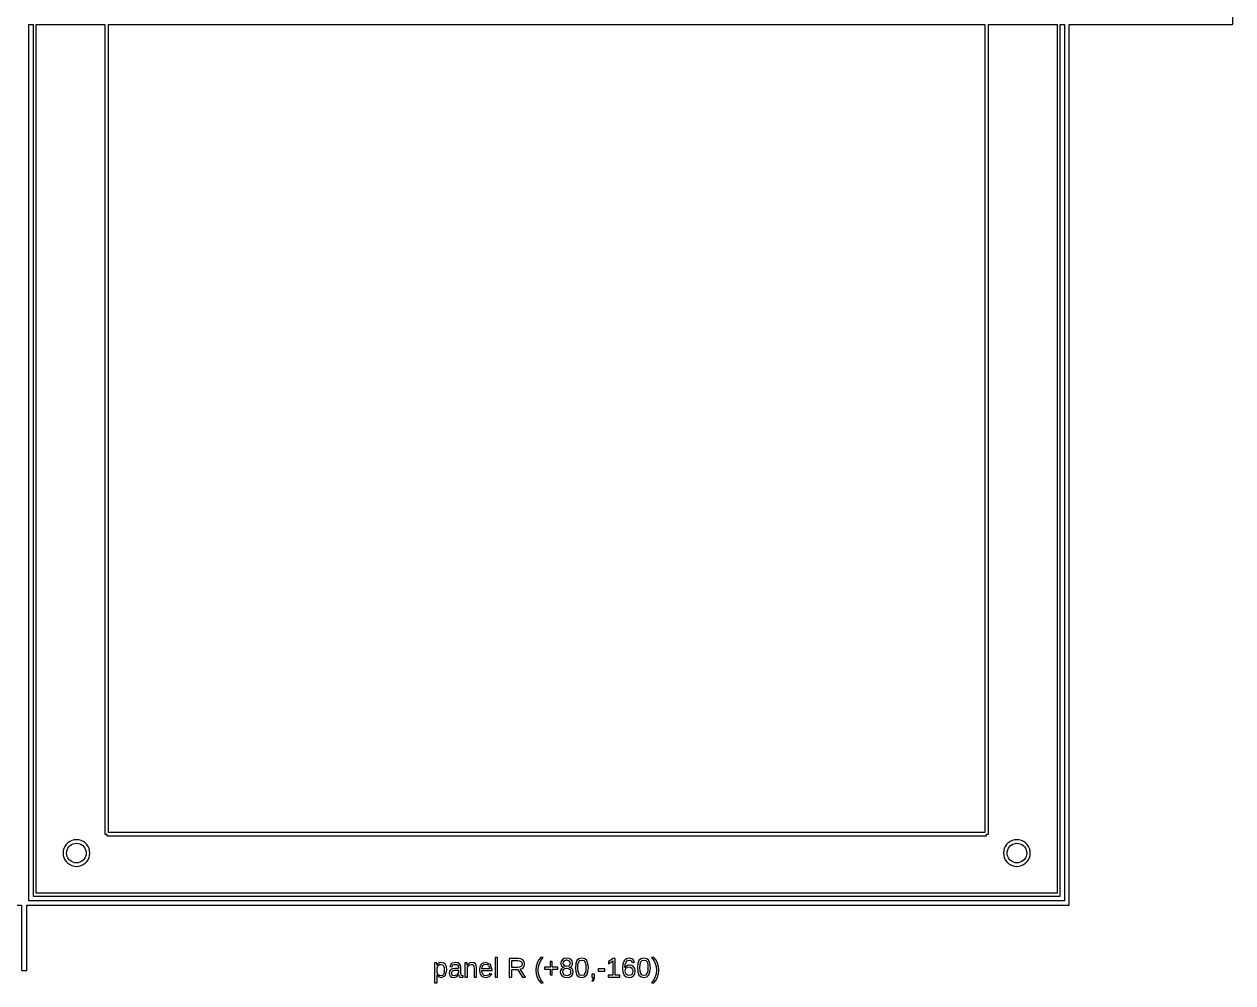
# Model space of a CAD drawing. Extents: x -185 to 185, y -332 to 185.
# Drawn here: x 0 to 185.1, y -331.9 to -185 of the extents above; entities that cross this region are included whole.
import ezdxf

# ---------------------------------------------------------------- set-up
doc = ezdxf.new("R2010")
doc.units = 0
doc.layers.get('0').update_dxf_attribs({"linetype": 'CONTINUOUS'})

msp = doc.modelspace()

# ---------------------------------------------------------------- linework, layer by layer
for points in [[(0.425, -320), (160, -320), (160, -185.06), (185, -185.06), (185, -185), (185.06, -185), (185.06, 185), (185, 185), (185, 185.06), (-185, 185.06), (-185, 185), (-185.06, 185), (-185.06, -185), (-185, -185), (-185, -185.06), (-160, -185.06), (-160, -320), (-0.425, -320), (-0.425, -330), (0.425, -330)], [(0.7, -185.06), (1.39766, -185.06), (1.39766, -318.606), (158.602, -318.606), (158.602, -185.06), (159.3, -185.06), (159.3, -319.3), (0.7, -319.3)], [(1.84766, -185.06), (12.375, -185.06), (12.375, -309.105), (12.65, -309.105), (12.65, -309.38), (147.35, -309.38), (147.35, -309.105), (147.625, -309.105), (147.625, -185.06), (158.152, -185.06), (158.152, -318.156), (1.84766, -318.156)], [(12.925, -185.06), (147.075, -185.06), (147.075, -308.83), (12.925, -308.83)], [(8.35598, -314.019), (8.70114, -313.926), (9.025, -313.775), (9.31771, -313.57), (9.57039, -313.318), (9.77535, -313.025), (9.92637, -312.701), (10.0189, -312.356), (10.05, -312), (10.0189, -311.644), (9.92637, -311.299), (9.77535, -310.975), (9.57039, -310.682), (9.31771, -310.43), (9.025, -310.225), (8.70114, -310.074), (8.35598, -309.981), (8, -309.95), (7.64402, -309.981), (7.29886, -310.074), (6.975, -310.225), (6.68229, -310.43), (6.42961, -310.682), (6.22465, -310.975), (6.07363, -311.299), (5.98114, -311.644), (5.95, -312), (5.98114, -312.356), (6.07363, -312.701), (6.22465, -313.025), (6.42961, -313.318), (6.68229, -313.57), (6.975, -313.775), (7.29886, -313.926), (7.64402, -314.019), (8, -314.05)], [(7.73953, -313.477), (7.48697, -313.41), (7.25, -313.299), (7.03582, -313.149), (6.85093, -312.964), (6.70096, -312.75), (6.59046, -312.513), (6.52279, -312.26), (6.5, -312), (6.52279, -311.74), (6.59046, -311.487), (6.70096, -311.25), (6.85093, -311.036), (7.03582, -310.851), (7.25, -310.701), (7.48697, -310.59), (7.73953, -310.523), (8, -310.5), (8.26047, -310.523), (8.51303, -310.59), (8.75, -310.701), (8.96418, -310.851), (9.14907, -311.036), (9.29904, -311.25), (9.40954, -311.487), (9.47721, -311.74), (9.5, -312), (9.47721, -312.26), (9.40954, -312.513), (9.29904, -312.75), (9.14907, -312.964), (8.96418, -313.149), (8.75, -313.299), (8.51303, -313.41), (8.26047, -313.477), (8, -313.5)], [(152.356, -314.019), (152.701, -313.926), (153.025, -313.775), (153.318, -313.57), (153.57, -313.318), (153.775, -313.025), (153.926, -312.701), (154.019, -312.356), (154.05, -312), (154.019, -311.644), (153.926, -311.299), (153.775, -310.975), (153.57, -310.682), (153.318, -310.43), (153.025, -310.225), (152.701, -310.074), (152.356, -309.981), (152, -309.95), (151.644, -309.981), (151.299, -310.074), (150.975, -310.225), (150.682, -310.43), (150.43, -310.682), (150.225, -310.975), (150.074, -311.299), (149.981, -311.644), (149.95, -312), (149.981, -312.356), (150.074, -312.701), (150.225, -313.025), (150.43, -313.318), (150.682, -313.57), (150.975, -313.775), (151.299, -313.926), (151.644, -314.019), (152, -314.05)], [(151.74, -313.477), (151.487, -313.41), (151.25, -313.299), (151.036, -313.149), (150.851, -312.964), (150.701, -312.75), (150.59, -312.513), (150.523, -312.26), (150.5, -312), (150.523, -311.74), (150.59, -311.487), (150.701, -311.25), (150.851, -311.036), (151.036, -310.851), (151.25, -310.701), (151.487, -310.59), (151.74, -310.523), (152, -310.5), (152.26, -310.523), (152.513, -310.59), (152.75, -310.701), (152.964, -310.851), (153.149, -311.036), (153.299, -311.25), (153.41, -311.487), (153.477, -311.74), (153.5, -312), (153.477, -312.26), (153.41, -312.513), (153.299, -312.75), (153.149, -312.964), (152.964, -313.149), (152.75, -313.299), (152.513, -313.41), (152.26, -313.477), (152, -313.5)], [(63.2174, -331.024), (63.2153, -330.773), (63.2092, -330.678), (63.2194, -330.678), (63.4778, -330.965), (63.9029, -331.061), (64.5102, -330.773), (64.7126, -329.909), (64.6623, -329.403), (64.5112, -329.053), (64.2585, -328.848), (63.9029, -328.78), (63.6659, -328.804), (63.4798, -328.875), (63.3348, -328.997), (63.2214, -329.173), (63.2133, -329.173), (63.212, -329.118), (63.2082, -329.031), (63.2034, -328.94), (63.1991, -328.877), (63.1955, -328.838), (63.193, -328.819), (62.839, -328.819), (62.8481, -328.986), (62.8512, -329.269), (62.8512, -331.885), (63.2174, -331.885)], [(63.5373, -330.739), (63.3557, -330.585), (63.2519, -330.322), (63.2174, -329.946), (63.2334, -329.664), (63.2814, -329.44), (63.3603, -329.272), (63.4686, -329.155), (63.6153, -329.086), (63.8094, -329.063), (64.0433, -329.112), (64.204, -329.26), (64.2971, -329.523), (64.3281, -329.918), (64.2969, -330.322), (64.203, -330.59), (64.041, -330.74), (63.8053, -330.79)], [(65.9764, -331.035), (66.1826, -330.956), (66.3573, -330.814), (66.5091, -330.599), (66.5213, -330.599), (66.5536, -330.797), (66.6261, -330.934), (66.7464, -331.014), (66.9221, -331.041), (67.065, -331.032), (67.2049, -331.008), (67.2049, -330.78), (67.1413, -330.791), (67.0849, -330.794), (66.9842, -330.774), (66.9221, -330.712), (66.89, -330.609), (66.8794, -330.467), (66.8794, -329.519), (66.827, -329.201), (66.6698, -328.969), (66.4089, -328.826), (66.0453, -328.778), (65.4299, -328.927), (65.1624, -329.372), (65.5448, -329.407), (65.5896, -329.249), (65.6791, -329.14), (65.8246, -329.078), (66.0371, -329.057), (66.2487, -329.086), (66.3952, -329.173), (66.4807, -329.327), (66.5091, -329.557), (66.5091, -329.677), (66.0148, -329.686), (65.5832, -329.741), (65.2895, -329.881), (65.1209, -330.104), (65.0647, -330.406), (65.1064, -330.678), (65.2315, -330.886), (65.4395, -331.017), (65.7299, -331.061)], [(67.8601, -329.745), (67.8982, -329.458), (68.0127, -329.242), (68.1932, -329.106), (68.4297, -329.061), (68.5889, -329.074), (68.7043, -329.114), (68.7852, -329.184), (68.8406, -329.287), (68.8727, -329.431), (68.8834, -329.625), (68.8834, -331.02), (69.2516, -331.02), (69.2516, -329.553), (69.2096, -329.197), (69.0837, -328.958), (68.8673, -328.823), (68.5538, -328.778), (68.3277, -328.802), (68.1418, -328.873), (67.986, -329.001), (67.8499, -329.195), (67.8438, -329.195), (67.84, -329.06), (67.8367, -328.977), (67.8339, -328.922), (67.8316, -328.874), (67.8296, -328.838), (67.8275, -328.819), (67.4817, -328.819), (67.4908, -328.979), (67.4939, -329.289), (67.4939, -331.02), (67.8601, -331.02)], [(71.2724, -330.931), (71.5953, -330.54), (71.2739, -330.449), (71.1999, -330.582), (71.0796, -330.691), (70.9126, -330.762), (70.6982, -330.786), (70.4332, -330.735), (70.2404, -330.581), (70.1229, -330.332), (70.0838, -329.997), (71.6543, -329.997), (71.6543, -329.948), (71.4117, -329.071), (70.6839, -328.778), (70.2646, -328.851), (69.9546, -329.069), (69.7631, -329.424), (69.6993, -329.905), (69.7631, -330.408), (69.9546, -330.77), (70.2682, -330.988), (70.6982, -331.061)], [(70.1359, -329.438), (70.2557, -329.227), (70.439, -329.093), (70.6778, -329.049), (70.9204, -329.089), (71.0989, -329.209), (71.2164, -329.415), (71.2759, -329.716), (70.0879, -329.716)], [(72.4865, -328.001), (72.1203, -328.001), (72.1203, -331.02), (72.4865, -331.02)], [(74.6533, -329.83), (75.5464, -329.83), (76.291, -331.02), (76.7385, -331.02), (75.9248, -329.785), (76.217, -329.688), (76.4384, -329.511), (76.5781, -329.268), (76.6246, -328.974), (76.5587, -328.63), (76.3611, -328.37), (76.0425, -328.208), (75.6135, -328.154), (74.2647, -328.154), (74.2647, -331.02), (74.6533, -331.02)], [(74.6533, -328.465), (75.5749, -328.465), (75.8569, -328.498), (76.0641, -328.596), (76.1915, -328.757), (76.234, -328.978), (76.192, -329.207), (76.0661, -329.379), (75.8635, -329.487), (75.5911, -329.523), (74.6533, -329.523)], [(79.1203, -331.442), (78.8922, -330.979), (78.7602, -330.483), (78.7162, -329.942), (78.7607, -329.399), (78.8942, -328.9), (79.1228, -328.438), (79.4526, -328.001), (79.0987, -328.001), (78.7658, -328.428), (78.5321, -328.882), (78.394, -329.38), (78.348, -329.938), (78.348, -329.946), (78.3937, -330.501), (78.5311, -330.999), (78.7645, -331.454), (79.0987, -331.883), (79.4526, -331.883)], [(80.8422, -329.783), (81.7048, -329.783), (81.7048, -329.486), (80.8422, -329.486), (80.8422, -328.616), (80.5432, -328.616), (80.5432, -329.486), (79.6806, -329.486), (79.6806, -329.783), (80.5432, -329.783), (80.5432, -330.654), (80.8422, -330.654)], [(83.4871, -331.005), (83.7942, -330.839), (83.9834, -330.574), (84.0465, -330.221), (84.0084, -329.962), (83.8939, -329.75), (83.7108, -329.597), (83.4667, -329.517), (83.4667, -329.509), (83.6778, -329.428), (83.839, -329.279), (83.9412, -329.08), (83.9753, -328.849), (83.914, -328.545), (83.7302, -328.31), (83.4405, -328.161), (83.0619, -328.111), (82.6908, -328.162), (82.4037, -328.314), (82.2199, -328.549), (82.1586, -328.845), (82.1924, -329.076), (82.2939, -329.275), (82.4538, -329.426), (82.6631, -329.513), (82.6631, -329.521), (82.4353, -329.599), (82.2522, -329.753), (82.1316, -329.966), (82.0915, -330.225), (82.1563, -330.58), (82.3508, -330.843), (82.6603, -331.006), (83.07, -331.061)], [(82.8404, -329.342), (82.6723, -329.245), (82.5678, -329.087), (82.5329, -328.87), (82.5668, -328.658), (82.6682, -328.506), (82.8343, -328.414), (83.0619, -328.384), (83.4616, -328.505), (83.5949, -328.87), (83.5611, -329.099), (83.4596, -329.255), (83.2935, -329.345), (83.066, -329.374)], [(85.8153, -330.966), (86.1288, -330.682), (86.3188, -330.219), (86.3821, -329.586), (86.3218, -328.945), (86.141, -328.483), (85.8336, -328.204), (85.3934, -328.111), (84.9425, -328.203), (84.6315, -328.479), (84.4507, -328.94), (84.3905, -329.586), (84.4525, -330.222), (84.6386, -330.684), (84.9484, -330.967), (85.3812, -331.061)], [(85.1037, -330.691), (84.9102, -330.479), (84.7981, -330.114), (84.7607, -329.586), (84.7976, -329.046), (84.9082, -328.683), (85.1033, -328.477), (85.3934, -328.408), (85.6764, -328.478), (85.8664, -328.687), (85.974, -329.051), (86.0098, -329.586), (85.9722, -330.107), (85.8593, -330.473), (85.6655, -330.69), (85.3853, -330.762)], [(91.2039, -330.709), (90.5061, -330.709), (90.5061, -328.154), (90.1684, -328.154), (89.4909, -328.62), (89.4909, -328.965), (90.1379, -328.504), (90.1379, -330.709), (89.4075, -330.709), (89.4075, -331.02), (91.2039, -331.02)], [(93.0024, -330.995), (93.2954, -330.798), (93.48, -330.488), (93.5415, -330.082), (93.4833, -329.706), (93.3086, -329.415), (93.0347, -329.229), (92.6789, -329.167), (92.4582, -329.191), (92.2639, -329.263), (92.1032, -329.382), (91.9832, -329.545), (92.0262, -329.057), (92.1551, -328.7), (92.3623, -328.481), (92.6403, -328.408), (92.9404, -328.496), (93.1123, -328.758), (93.4622, -328.695), (93.1733, -328.257), (92.6444, -328.111), (92.2085, -328.211), (91.8855, -328.51), (91.6857, -328.995), (91.619, -329.653), (91.6831, -330.259), (91.8754, -330.701), (92.1887, -330.971), (92.6159, -331.061)], [(95.3123, -330.966), (95.6258, -330.682), (95.8158, -330.219), (95.8791, -329.586), (95.8189, -328.945), (95.6381, -328.483), (95.3306, -328.204), (94.8905, -328.111), (94.4396, -328.203), (94.1286, -328.479), (93.9478, -328.94), (93.8875, -329.586), (93.9495, -330.222), (94.1357, -330.684), (94.4454, -330.967), (94.8782, -331.061)], [(94.6008, -330.691), (94.4073, -330.479), (94.2951, -330.114), (94.2578, -329.586), (94.2946, -329.046), (94.4052, -328.683), (94.6003, -328.477), (94.8905, -328.408), (95.1735, -328.478), (95.3634, -328.687), (95.471, -329.051), (95.5069, -329.586), (95.4692, -330.107), (95.3563, -330.473), (95.1625, -330.69), (94.8823, -330.762)], [(96.7533, -331.456), (96.987, -331.002), (97.1251, -330.504), (97.1711, -329.946), (97.1711, -329.938), (97.1253, -329.383), (96.988, -328.885), (96.7546, -328.43), (96.4204, -328.001), (96.0665, -328.001), (96.3963, -328.439), (96.6249, -328.9), (96.7584, -329.398), (96.8029, -329.942), (96.7586, -330.486), (96.6259, -330.983), (96.3976, -331.444), (96.0665, -331.883), (96.4204, -331.883)], [(65.6549, -330.762), (65.5377, -330.689), (65.4652, -330.571), (65.4411, -330.412), (65.4589, -330.263), (65.5123, -330.145), (65.599, -330.057), (65.7167, -329.995), (65.8813, -329.957), (66.1084, -329.942), (66.5091, -329.934), (66.5091, -330.115), (66.4865, -330.281), (66.4186, -330.443), (66.3115, -330.586), (66.1714, -330.695), (66.0036, -330.763), (65.8134, -330.786)], [(82.6209, -330.638), (82.4699, -330.194), (82.509, -329.967), (82.6265, -329.794), (82.8137, -329.685), (83.0619, -329.649), (83.3167, -329.683), (83.5074, -329.784), (83.6264, -329.952), (83.6661, -330.186), (83.6295, -330.457), (83.5196, -330.643), (83.335, -330.75), (83.0741, -330.786)], [(87.2402, -331.418), (87.2896, -331.276), (87.3186, -331.114), (87.3282, -330.916), (87.3282, -330.575), (86.9315, -330.575), (86.9315, -331.02), (87.1106, -331.02), (87.0627, -331.282), (86.9193, -331.553), (87.1695, -331.553)], [(88.9049, -329.751), (87.8878, -329.751), (87.8878, -330.076), (88.9049, -330.076)], [(92.3705, -330.713), (92.1836, -330.554), (92.0608, -330.313), (92.0198, -330.011), (92.0592, -329.777), (92.1775, -329.599), (92.3598, -329.487), (92.5915, -329.45), (92.8341, -329.492), (93.0167, -329.619), (93.1311, -329.823), (93.1692, -330.099), (93.1316, -330.377), (93.0187, -330.588), (92.8396, -330.721), (92.6037, -330.766)]]:
    msp.add_lwpolyline(points, close=True)

doc.saveas('drawing.dxf')
